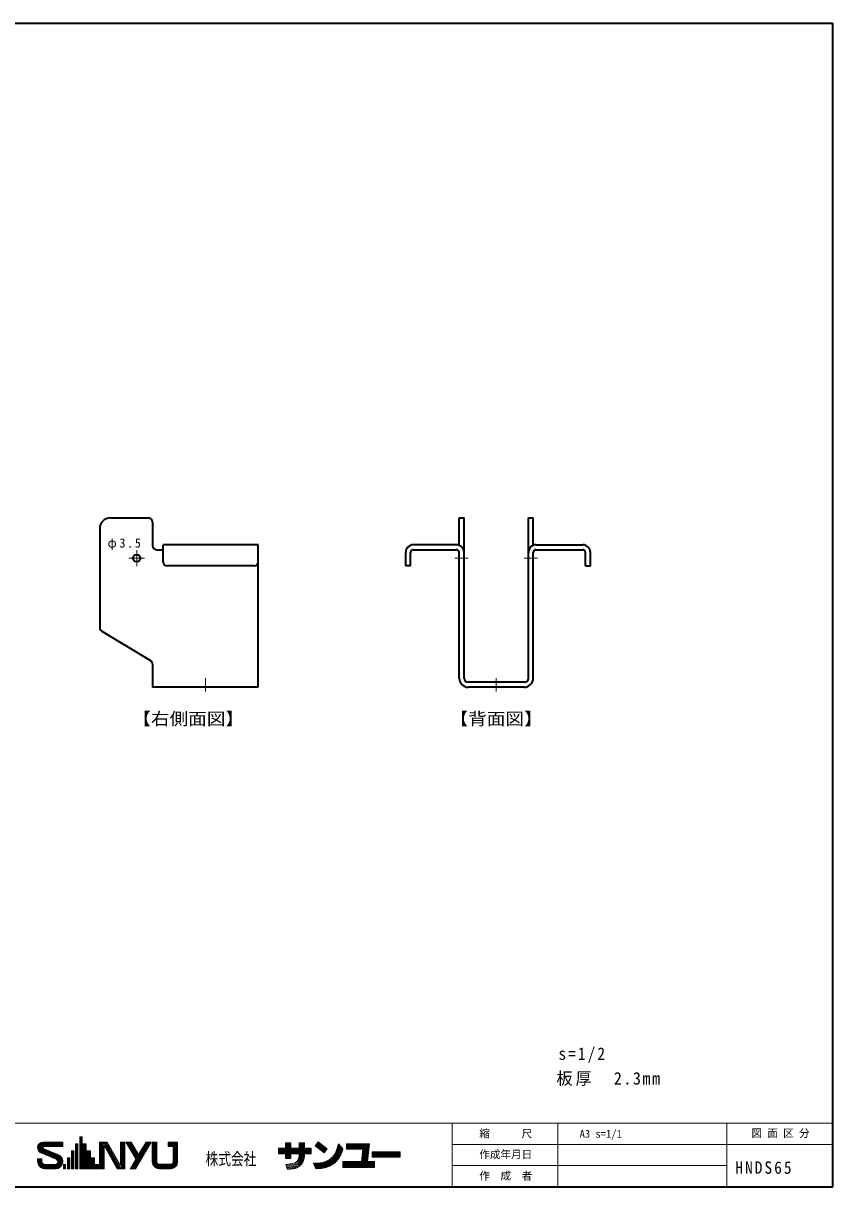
# Model space of a CAD drawing. Units: millimetres on the paper. Extents: x -405 to 405, y -286 to 286.
# Drawn here: x -206.9 to -15.5, y 11 to 286 of the extents above; entities that cross this region are included whole.
import ezdxf
from ezdxf.enums import TextEntityAlignment as Align

# ---------------------------------------------------------------- set-up
doc = ezdxf.new("R2010")
doc.units = ezdxf.units.MM
doc.linetypes.add('CHAIN2', pattern=[12, 9, -1, 1, -1])
for name, color, linetype, lineweight in [('0-1_本体', 7, 'Continuous', 35), ('0-8_寸法', 4, 'Continuous', 18), ('F-0_枠図面', 4, 'Continuous', 18)]:
    doc.layers.add(name, color=color, linetype=linetype, lineweight=lineweight)
doc.layers.add('F-2_文字1', color=7, linetype='Continuous')
doc.layers.add('F-3_文字2', color=7, linetype='Continuous')
doc.styles.add('ＭＳ ゴシック', font='')
doc.styles.get('ＭＳ ゴシック').set_extended_font_data('MS Gothic')

msp = doc.modelspace()

# ---------------------------------------------------------------- linework, layer by layer
at = {"layer": '0-1_本体'}
for p, q in [((-186.304, 169.072), (-177.304, 169.072)), ((-176.304, 168.072), (-176.304, 162.572)), ((-103.804, 169.072), (-102.654, 169.072)), ((-103.804, 162.6), (-103.804, 169.072)), ((-102.654, 131.222), (-102.654, 169.072)), ((-87.454, 169.072), (-86.304, 169.072)), ((-87.454, 131.222), (-87.454, 169.072)), ((-86.304, 162.6), (-86.304, 169.072)), ((-188.804, 166.572), (-188.804, 143.138)), ((-176.304, 162.722), (-176.304, 162.572)), ((-151.304, 162.722), (-173.804, 162.722)), ((-173.804, 158.722), (-173.804, 162.722)), ((-151.304, 129.072), (-151.304, 162.722)), ((-104.454, 162.722), (-114.654, 162.722)), ((-85.654, 162.722), (-74.604, 162.722)), ((-175.304, 161.572), (-173.804, 161.572)), ((-116.454, 157.722), (-116.454, 160.922)), ((-115.304, 157.722), (-115.304, 160.922)), ((-114.654, 161.572), (-104.454, 161.572)), ((-103.804, 131.222), (-103.804, 160.922)), ((-86.304, 131.222), (-86.304, 160.922)), ((-85.654, 161.572), (-74.604, 161.572)), ((-73.954, 157.722), (-73.954, 160.922)), ((-72.804, 157.722), (-72.804, 160.922)), ((-152.304, 157.722), (-172.804, 157.722)), ((-115.304, 157.722), (-116.454, 157.722)), ((-73.954, 157.722), (-72.804, 157.722)), ((-188.804, 142.572), (-188.804, 142.572)), ((-188.318, 142.28), (-176.789, 135.363)), ((-176.304, 135.072), (-176.304, 135.072)), ((-176.304, 134.505), (-176.304, 129.072)), ((-88.454, 130.222), (-101.654, 130.222)), ((-151.304, 129.072), (-176.304, 129.072)), ((-88.454, 129.072), (-101.654, 129.072))]:
    msp.add_line(p, q, dxfattribs=at)
msp.add_circle((-180.054, 159.572), 0.875, dxfattribs=at)
for centre, radius, start, end in [((-186.304, 166.572), 2.5, 90, 180), ((-177.304, 168.072), 1, 0, 90), ((-175.304, 162.572), 1, 180, 270), ((-114.654, 160.922), 1.8, 90, 180), ((-104.454, 160.922), 1.8, 68.83155, 90), ((-104.454, 160.922), 1.8, 0, 68.83155), ((-85.654, 160.922), 1.8, 111.16845, 180), ((-85.654, 160.922), 1.8, 90, 111.16845), ((-74.604, 160.922), 1.8, 0, 90), ((-114.654, 160.922), 0.65, 90, 180), ((-104.454, 160.922), 0.65, 0, 90), ((-85.654, 160.922), 0.65, 90, 180), ((-74.604, 160.922), 0.65, 0, 90), ((-172.804, 158.722), 1, 180, 270), ((-152.304, 158.722), 1, 270, 0), ((-187.804, 143.138), 1, 180, 239.03624), ((-177.304, 134.505), 1, 0, 59.03624), ((-101.654, 131.222), 2.15, 180, 270), ((-101.654, 131.222), 1, 180, 270), ((-88.454, 131.222), 1, 270, 0), ((-88.454, 131.222), 2.15, 270, 0), ((-101.654, 131.222), 2.15, 268.44783, 270)]:
    msp.add_arc(centre, radius, start, end, dxfattribs=at)
at = {"layer": '0-8_寸法', "linetype": 'CHAIN2'}
for p, q in [((-181.929, 159.572), (-178.179, 159.572)), ((-180.054, 157.697), (-180.054, 161.447)), ((-101.654, 159.572), (-104.804, 159.572)), ((-85.304, 159.572), (-88.454, 159.572)), ((-163.804, 131.222), (-163.804, 128.072)), ((-95.054, 131.222), (-95.054, 128.072))]:
    msp.add_line(p, q, dxfattribs=at)
at = {"layer": 'F-0_枠図面', "color": 7, "lineweight": 35}
for p, q in [((-405, 286), (-15.5, 286)), ((-15.5, 11), (-15.5, 286)), ((-15.5, 16), (-15.5, 16))]:
    msp.add_line(p, q, dxfattribs=at)
at = {"layer": 'F-0_枠図面'}
for p, q in [((-405, 26), (-15.5, 26)), ((-105.5, 11), (-105.5, 26)), ((-80.5, 11), (-80.5, 26)), ((-40.5, 11), (-40.5, 26)), ((-193.524, 22.771), (-192.924, 22.771)), ((-193.524, 15.244), (-193.524, 22.771)), ((-193.313, 15.244), (-193.313, 22.771)), ((-193.102, 15.244), (-193.102, 22.771)), ((-192.924, 21.106), (-192.924, 22.771)), ((-203.482, 20.184), (-202.141, 20.184)), ((-203.471, 20.395), (-202.113, 20.395)), ((-203.459, 19.973), (-201.928, 19.973)), ((-203.426, 20.606), (-197.487, 20.606)), ((-203.402, 19.762), (-201.42, 19.762)), ((-203.344, 20.817), (-197.487, 20.817)), ((-203.304, 19.551), (-200.912, 19.551)), ((-203.215, 21.028), (-197.487, 21.028)), ((-203.155, 19.34), (-200.403, 19.34)), ((-203.02, 21.239), (-197.487, 21.239)), ((-202.693, 21.45), (-197.487, 21.45)), ((-202.15, 21.572), (-197.487, 21.572)), ((-201.975, 19.992), (-198.555, 18.574)), ((-201.892, 20.539), (-197.487, 20.539)), ((-197.487, 20.539), (-197.487, 21.572)), ((-195.455, 15.244), (-195.455, 19.485)), ((-195.455, 19.485), (-194.912, 19.485)), ((-195.244, 15.244), (-195.244, 19.485)), ((-195.034, 15.244), (-195.034, 19.485)), ((-194.912, 15.244), (-194.912, 19.485)), ((-194.49, 21.106), (-193.945, 21.106)), ((-194.49, 15.244), (-194.49, 21.106)), ((-194.279, 15.244), (-194.279, 21.106)), ((-194.068, 15.244), (-194.068, 21.106)), ((-193.945, 15.244), (-193.945, 21.106)), ((-192.924, 21.106), (-191.958, 21.106)), ((-192.891, 15.244), (-192.891, 21.106)), ((-192.68, 15.244), (-192.68, 21.106)), ((-192.469, 15.244), (-192.469, 21.106)), ((-192.258, 15.244), (-192.258, 21.106)), ((-192.047, 15.244), (-192.047, 21.106)), ((-191.958, 19.485), (-191.958, 21.106)), ((-191.958, 19.485), (-190.992, 19.485)), ((-191.836, 15.244), (-191.836, 19.485)), ((-191.625, 15.244), (-191.625, 19.485)), ((-191.414, 15.244), (-191.414, 19.485)), ((-191.203, 15.244), (-191.203, 19.485)), ((-190.992, 17.864), (-190.992, 19.485)), ((-188.828, 21.572), (-186.996, 21.572)), ((-188.828, 15.244), (-188.828, 21.572)), ((-188.617, 15.244), (-188.617, 21.572)), ((-188.406, 15.244), (-188.406, 21.572)), ((-188.195, 15.244), (-188.195, 21.572)), ((-187.99, 21.596), (-184.422, 15.244)), ((-187.984, 15.244), (-187.984, 21.572)), ((-187.762, 15.244), (-187.762, 20.759)), ((-187.762, 20.759), (-184.664, 15.244)), ((-187.734, 21.572), (-184.181, 15.244)), ((-187.492, 21.572), (-183.938, 15.244)), ((-187.25, 21.572), (-183.782, 15.395)), ((-186.996, 21.572), (-183.898, 16.056)), ((-183.898, 16.056), (-183.898, 21.572)), ((-183.898, 21.572), (-182.832, 21.572)), ((-183.676, 15.244), (-183.676, 21.572)), ((-183.465, 15.244), (-183.465, 21.572)), ((-183.254, 15.244), (-183.254, 21.572)), ((-183.043, 15.244), (-183.043, 21.572)), ((-182.832, 15.244), (-182.832, 21.572)), ((-182.599, 21.572), (-181.36, 21.572)), ((-182.599, 21.572), (-180.222, 17.566)), ((-182.354, 21.572), (-179.97, 17.555)), ((-182.109, 21.572), (-179.847, 17.762)), ((-181.863, 21.572), (-179.724, 17.968)), ((-181.618, 21.572), (-179.602, 18.175)), ((-181.36, 21.572), (-179.602, 18.61)), ((-181.342, 15.244), (-177.586, 21.572)), ((-181.097, 15.244), (-177.34, 21.572)), ((-180.851, 15.244), (-177.095, 21.572)), ((-180.606, 15.244), (-176.85, 21.572)), ((-180.361, 15.244), (-176.604, 21.572)), ((-179.602, 18.61), (-177.844, 21.572)), ((-177.844, 21.572), (-176.604, 21.572)), ((-176.371, 16.909), (-176.371, 21.572)), ((-176.371, 21.572), (-175.305, 21.572)), ((-176.16, 16.781), (-176.16, 21.572)), ((-175.949, 16.781), (-175.949, 21.572)), ((-175.738, 16.781), (-175.738, 21.572)), ((-175.527, 16.781), (-175.527, 21.572)), ((-175.305, 16.909), (-175.305, 21.572)), ((-172.641, 21.572), (-170.376, 21.572)), ((-172.641, 20.506), (-172.641, 21.572)), ((-172.641, 20.506), (-171.442, 20.506)), ((-172.43, 20.506), (-172.43, 21.572)), ((-172.219, 20.506), (-172.219, 21.572)), ((-172.008, 20.506), (-172.008, 21.572)), ((-171.797, 20.506), (-171.797, 21.572)), ((-171.586, 20.506), (-171.586, 21.572)), ((-171.442, 16.909), (-171.442, 20.506)), ((-171.375, 20.506), (-171.375, 21.572)), ((-171.22, 16.781), (-171.22, 21.572)), ((-171.009, 16.781), (-171.009, 21.572)), ((-170.798, 16.781), (-170.798, 21.572)), ((-170.587, 16.781), (-170.587, 21.572)), ((-170.376, 16.909), (-170.376, 21.572)), ((-146.52, 20.127), (-144.839, 20.127)), ((-146.52, 18.809), (-146.52, 20.127)), ((-146.52, 20.074), (-138.775, 20.074)), ((-146.52, 19.863), (-138.775, 19.863)), ((-146.52, 19.652), (-138.775, 19.652)), ((-146.52, 19.441), (-138.775, 19.441)), ((-144.839, 20.127), (-144.839, 21.379)), ((-144.839, 21.379), (-143.587, 21.379)), ((-144.628, 17.655), (-144.628, 21.379)), ((-144.417, 17.655), (-144.417, 21.379)), ((-144.207, 17.655), (-144.207, 21.379)), ((-143.996, 17.655), (-143.996, 21.379)), ((-143.785, 17.655), (-143.785, 21.379)), ((-143.587, 20.127), (-143.587, 21.379)), ((-143.587, 20.127), (-141.642, 20.127)), ((-141.642, 21.379), (-140.39, 21.379)), ((-141.642, 20.127), (-141.642, 21.379)), ((-141.431, 15.969), (-141.431, 21.379)), ((-141.22, 16.176), (-141.22, 21.379)), ((-141.009, 16.428), (-141.009, 21.379)), ((-140.798, 16.749), (-140.798, 21.379)), ((-140.587, 17.199), (-140.587, 21.379)), ((-140.39, 20.127), (-140.39, 21.379)), ((-140.39, 20.127), (-138.775, 20.127)), ((-138.775, 18.809), (-138.775, 20.127)), ((-137.891, 20.65), (-137.127, 21.643)), ((-137.891, 20.65), (-135.748, 19.002)), ((-137.762, 20.817), (-135.62, 19.17)), ((-137.633, 20.985), (-135.491, 19.337)), ((-137.505, 21.152), (-135.362, 19.504)), ((-137.376, 21.319), (-135.234, 19.671)), ((-137.247, 21.486), (-135.105, 19.838)), ((-137.127, 21.643), (-134.985, 19.995)), ((-137.118, 15.265), (-131.449, 19.421)), ((-135.748, 19.002), (-134.985, 19.995)), ((-133.979, 17.827), (-131.348, 19.756)), ((-133.355, 18.547), (-131.366, 20.004)), ((-133.07, 19.016), (-131.504, 20.164)), ((-132.888, 19.412), (-131.642, 20.325)), ((-132.763, 19.765), (-131.78, 20.486)), ((-132.733, 19.864), (-132.348, 21.149)), ((-132.662, 20.1), (-131.917, 20.646)), ((-132.562, 20.435), (-132.055, 20.807)), ((-132.461, 20.771), (-132.193, 20.967)), ((-132.348, 21.149), (-131.298, 19.923)), ((-131.452, 19.408), (-131.298, 19.923)), ((-130.412, 19.896), (-130.412, 21.149)), ((-130.412, 21.149), (-125.042, 21.149)), ((-130.412, 20.938), (-125.277, 20.938)), ((-130.412, 20.727), (-125.512, 20.727)), ((-130.412, 20.516), (-125.747, 20.516)), ((-130.412, 20.305), (-125.982, 20.305)), ((-130.412, 20.094), (-126.218, 20.094)), ((-130.412, 19.896), (-126.571, 19.896)), ((-126.893, 16.93), (-126.571, 19.896)), ((-126.787, 16.811), (-126.441, 19.988)), ((-126.575, 16.811), (-126.218, 20.094)), ((-126.362, 16.811), (-125.982, 20.305)), ((-126.15, 16.811), (-125.747, 20.516)), ((-125.938, 16.811), (-125.512, 20.727)), ((-125.726, 16.811), (-125.277, 20.938)), ((-125.501, 16.93), (-125.042, 21.149)), ((-124.347, 17.952), (-124.347, 19.27)), ((-124.347, 19.27), (-117.755, 19.27)), ((-117.755, 17.952), (-117.755, 19.27)), ((-105.5, 21), (-15.5, 21)), ((-203.482, 17.575), (-202.45, 17.575)), ((-203.482, 16.976), (-203.482, 17.575)), ((-203.481, 17.442), (-202.449, 17.442)), ((-203.481, 17.231), (-202.449, 17.231)), ((-203.481, 17.02), (-202.449, 17.02)), ((-203.474, 16.809), (-202.436, 16.809)), ((-203.441, 16.598), (-202.354, 16.598)), ((-202.926, 19.129), (-199.895, 19.129)), ((-202.649, 18.974), (-199.116, 17.509)), ((-202.515, 18.918), (-199.386, 18.918)), ((-202.45, 16.942), (-202.45, 17.575)), ((-202.007, 18.707), (-198.878, 18.707)), ((-201.498, 18.497), (-198.393, 18.497)), ((-200.99, 18.286), (-198.088, 18.286)), ((-200.481, 18.075), (-197.881, 18.075)), ((-199.973, 17.864), (-197.733, 17.864)), ((-199.464, 17.653), (-197.625, 17.653)), ((-198.98, 17.442), (-197.551, 17.442)), ((-198.775, 17.231), (-197.506, 17.231)), ((-198.767, 16.598), (-197.529, 16.598)), ((-198.696, 17.02), (-197.488, 17.02)), ((-198.694, 16.809), (-197.495, 16.809)), ((-196.421, 17.864), (-195.877, 17.864)), ((-196.421, 15.244), (-196.421, 17.864)), ((-196.21, 15.244), (-196.21, 17.864)), ((-195.999, 15.244), (-195.999, 17.864)), ((-195.877, 15.244), (-195.877, 17.864)), ((-190.992, 17.864), (-190.027, 17.864)), ((-190.992, 15.244), (-190.992, 17.864)), ((-190.781, 15.244), (-190.781, 17.864)), ((-190.571, 15.244), (-190.571, 17.864)), ((-190.36, 15.244), (-190.36, 17.864)), ((-190.149, 15.244), (-190.149, 17.864)), ((-190.027, 16.243), (-190.027, 17.864)), ((-181.6, 15.244), (-180.222, 17.566)), ((-176.371, 16.887), (-176.349, 16.887)), ((-176.366, 16.781), (-175.292, 16.781)), ((-176.336, 16.57), (-175.201, 16.57)), ((-171.547, 16.57), (-170.411, 16.57)), ((-171.456, 16.781), (-170.381, 16.781)), ((-146.52, 19.23), (-138.775, 19.23)), ((-146.52, 19.02), (-138.775, 19.02)), ((-146.52, 18.809), (-144.839, 18.809)), ((-144.839, 17.655), (-144.839, 18.809)), ((-144.839, 17.655), (-143.587, 17.655)), ((-144.719, 16.058), (-140.937, 16.529)), ((-143.587, 18.809), (-141.642, 18.809)), ((-143.587, 17.655), (-143.587, 18.809)), ((-143.257, 16.453), (-140.874, 16.749)), ((-142.439, 16.767), (-140.9, 16.959)), ((-142.149, 17.016), (-140.926, 17.168)), ((-141.96, 17.252), (-140.952, 17.377)), ((-141.748, 15.88), (-141.748, 17.673)), ((-141.642, 18.28), (-141.642, 18.809)), ((-141.642, 15.88), (-141.642, 18.277)), ((-140.39, 18.809), (-138.775, 18.809)), ((-140.39, 18.285), (-140.39, 18.809)), ((-138.28, 16.534), (-136.695, 16.663)), ((-138.28, 16.534), (-137.72, 15.216)), ((-138.186, 16.313), (-137.835, 16.57)), ((-138.102, 16.113), (-137.434, 16.603)), ((-138.017, 15.914), (-137.033, 16.635)), ((-137.932, 15.715), (-136.631, 16.668)), ((-137.847, 15.515), (-136.2, 16.723)), ((-137.763, 15.316), (-135.666, 16.852)), ((-137.52, 15.232), (-134.792, 17.231)), ((-136.717, 15.297), (-131.563, 19.075)), ((-136.311, 15.333), (-131.714, 18.703)), ((-135.857, 15.404), (-131.918, 18.291)), ((-135.318, 15.538), (-132.208, 17.817)), ((-134.586, 15.813), (-132.691, 17.202)), ((-131.301, 15.546), (-131.301, 16.93)), ((-131.301, 16.93), (-126.893, 16.93)), ((-131.301, 16.811), (-123.853, 16.811)), ((-131.301, 16.6), (-123.853, 16.6)), ((-125.501, 16.93), (-123.853, 16.93)), ((-124.347, 19.112), (-117.755, 19.112)), ((-124.347, 18.901), (-117.755, 18.901)), ((-124.347, 18.69), (-117.755, 18.69)), ((-124.347, 18.479), (-117.755, 18.479)), ((-124.347, 18.268), (-117.755, 18.268)), ((-124.347, 18.057), (-117.755, 18.057)), ((-124.347, 17.952), (-117.755, 17.952)), ((-123.853, 15.546), (-123.853, 16.93)), ((-203.379, 16.387), (-202.152, 16.387)), ((-203.287, 16.176), (-197.682, 16.176)), ((-203.157, 15.965), (-197.812, 15.965)), ((-202.978, 15.754), (-197.99, 15.754)), ((-202.724, 15.543), (-198.245, 15.543)), ((-202.298, 15.332), (-198.671, 15.332)), ((-201.784, 16.276), (-199.25, 16.276)), ((-201.75, 15.244), (-199.075, 15.244)), ((-198.96, 16.387), (-197.59, 16.387)), ((-197.387, 15.244), (-197.387, 16.243)), ((-197.387, 16.243), (-196.843, 16.243)), ((-197.387, 15.244), (-196.843, 15.244)), ((-197.211, 15.244), (-197.211, 16.243)), ((-197, 15.244), (-197, 16.243)), ((-196.843, 15.244), (-196.843, 16.243)), ((-196.421, 15.244), (-195.877, 15.244)), ((-195.455, 15.244), (-194.912, 15.244)), ((-194.49, 15.244), (-193.945, 15.244)), ((-193.524, 15.244), (-189.061, 15.244)), ((-190.027, 16.243), (-189.061, 16.243)), ((-189.938, 15.244), (-189.938, 16.243)), ((-189.727, 15.244), (-189.727, 16.243)), ((-189.516, 15.244), (-189.516, 16.243)), ((-189.305, 15.244), (-189.305, 16.243)), ((-189.094, 15.244), (-189.094, 16.243)), ((-189.061, 15.244), (-189.061, 16.243)), ((-188.828, 15.244), (-187.762, 15.244)), ((-184.664, 15.244), (-182.832, 15.244)), ((-181.6, 15.244), (-180.361, 15.244)), ((-176.278, 16.359), (-174.945, 16.359)), ((-176.187, 16.149), (-170.56, 16.149)), ((-176.058, 15.938), (-170.689, 15.938)), ((-175.878, 15.727), (-170.869, 15.727)), ((-175.618, 15.516), (-171.129, 15.516)), ((-175.153, 15.305), (-171.595, 15.305)), ((-174.706, 16.309), (-172.041, 16.309)), ((-174.706, 15.244), (-172.041, 15.244)), ((-171.802, 16.359), (-170.469, 16.359)), ((-144.788, 16.262), (-143.264, 16.452)), ((-144.788, 16.262), (-144.378, 15.051)), ((-144.65, 15.854), (-141.116, 16.294)), ((-144.581, 15.65), (-141.34, 16.054)), ((-144.512, 15.446), (-141.633, 15.805)), ((-144.443, 15.242), (-142.053, 15.54)), ((-144.378, 15.051), (-143.096, 15.211)), ((-137.72, 15.216), (-136.404, 15.322)), ((-131.301, 16.389), (-123.853, 16.389)), ((-131.301, 16.178), (-123.853, 16.178)), ((-131.301, 15.967), (-123.853, 15.967)), ((-131.301, 15.756), (-123.853, 15.756)), ((-131.301, 15.546), (-123.853, 15.546)), ((-105.5, 16), (-40.5, 16))]:
    msp.add_line(p, q, dxfattribs=at)
at = {"layer": 'F-0_枠図面', "color": 7, "lineweight": 35}
msp.add_lwpolyline([(-405, 286), (-405, 11), (-15.5, 11)], dxfattribs=at)
at = {"layer": 'F-0_枠図面'}
for centre, radius, start, end in [((-202.132, 20.221), 1.35, 90.76968, 251.60579), ((-201.866, 20.255), 0.284, 92.62549, 247.52919), ((-136.969, 21.054), 4.4, 273.5696, 344.30289), ((-136.973, 21.058), 5.762, 273.9684, 344.73839), ((-201.75, 16.976), 1.732, 179.99979, 270.00009), ((-201.784, 16.942), 0.666, 179.99979, 270.00009), ((-199.318, 16.908), 0.632, 267.5421, 69.85329), ((-199.218, 16.975), 1.731, 269.93188, 67.46921), ((-174.706, 16.909), 1.665, 179.99979, 270.00009), ((-174.706, 16.909), 0.6, 179.99979, 270.00009), ((-172.041, 16.909), 0.6, 270.00009, 0), ((-172.041, 16.909), 1.665, 270.00009, 0), ((-143.493, 18.289), 1.851, 277.12369, 0.28418), ((-143.493, 18.289), 3.103, 277.45369, 359.92859)]:
    msp.add_arc(centre, radius, start, end, dxfattribs=at)

# ---------------------------------------------------------------- texts
at = {"layer": '0-8_寸法', "color": 7, "style": 'ＭＳ ゴシック', "width": 1.1}
for s, p in [('【右側面図】', (-181.078, 119.27)), ('【背面図】', (-106.078, 119.27))]:
    msp.add_text(s, height=2.933, dxfattribs=at).set_placement(p, align=Align.BOTTOM_LEFT)
at = {"layer": '0-8_寸法', "color": 7, "attachment_point": 7, "style": 'ＭＳ ゴシック'}
for s, insert, char_height in [('\\T1.29;\\W0.95;φ3.5', (-186.931, 161.464), 2.199), ('\\T1.28;\\W0.9;s=1/2', (-80.328, 40.273), 2.933), ('\\T1.19;\\W0.95;板厚\u30002.3mm', (-80.817, 34.83), 2.933)]:
    msp.add_mtext(s, dxfattribs=dict(at, insert=insert, char_height=char_height))
at = {"layer": 'F-0_枠図面', "color": 7, "style": 'ＭＳ ゴシック', "width": 0.75}
msp.add_text('株式会社', height=2.933, dxfattribs=at).set_placement((-163.76, 15.225), align=Align.BOTTOM_LEFT)
at = {"layer": 'F-2_文字1', "style": 'ＭＳ ゴシック'}
for s, p in [('縮\u3000\u3000\u3000尺', (-99.057, 22.102)), ('図 面 区 分', (-34.712, 22.184)), ('作成年月日', (-99.057, 17.175)), ('作\u3000成\u3000者', (-99.057, 12.102))]:
    msp.add_text(s, height=1.833, dxfattribs=at).set_placement(p, align=Align.BOTTOM_LEFT)
at = {"layer": 'F-3_文字2', "style": 'ＭＳ ゴシック'}
msp.add_text('A3 s=1/1', height=1.833, dxfattribs=at).set_placement((-75.34, 22.049), align=Align.BOTTOM_LEFT)
at = {"layer": 'F-3_文字2', "insert": (-38.528, 14.018), "char_height": 2.933, "attachment_point": 7, "style": 'ＭＳ ゴシック'}
msp.add_mtext('\\T1.28;\\W0.9;HNDS65', dxfattribs=at)

doc.saveas('drawing.dxf')
